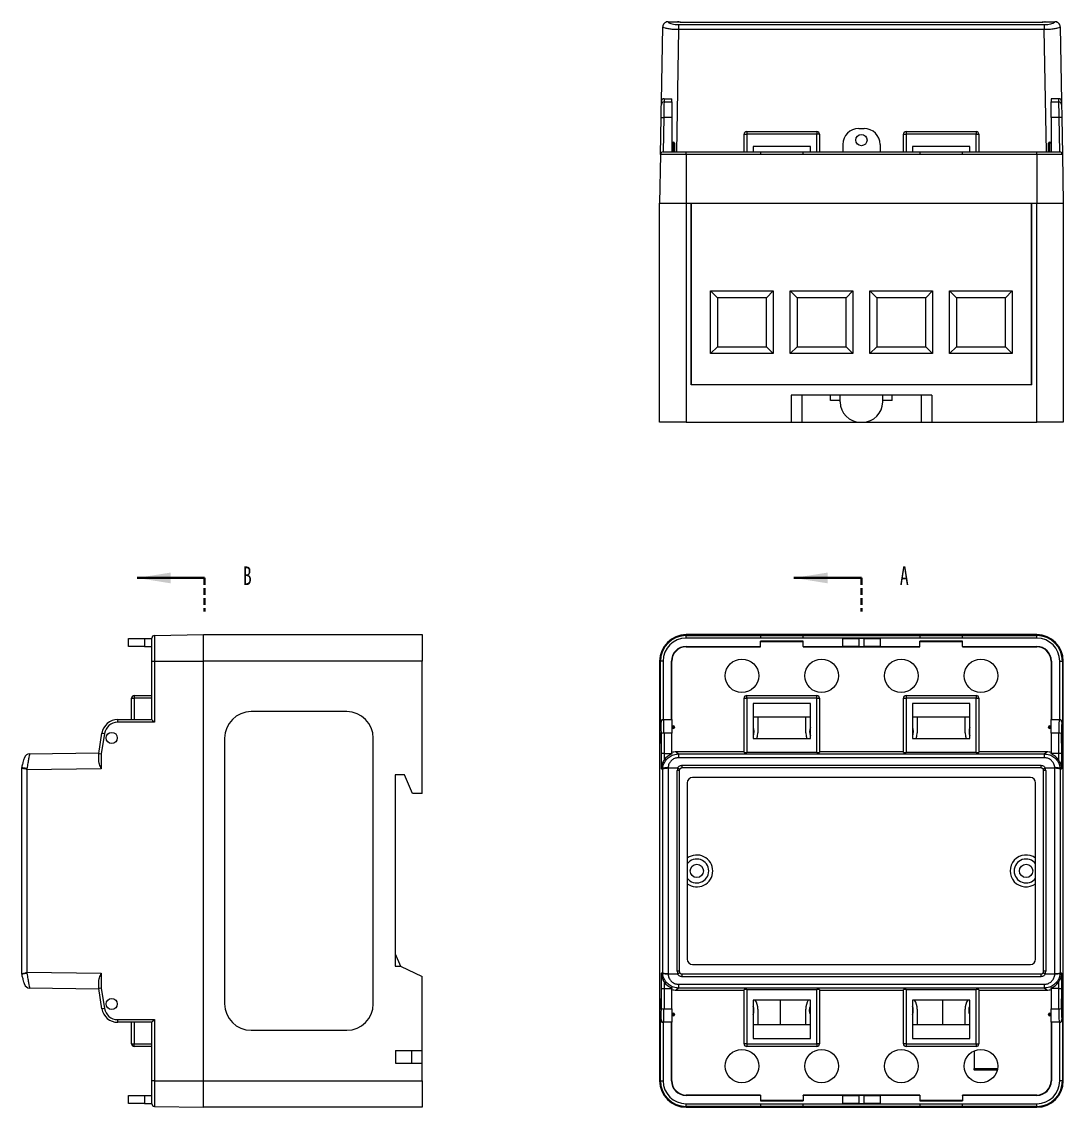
# Model space of a CAD drawing. Header units: millimetres. Extents: x 0 to 1189, y 0 to 841.
# Drawn here: x 370.2 to 566.3, y 406.5 to 610.9 of the extents above; entities that cross this region are included whole.
import ezdxf

# ---------------------------------------------------------------- set-up
doc = ezdxf.new("R2010")
doc.units = ezdxf.units.MM
doc.linetypes.add('HIDDEN', pattern=[1.905, 1.27, -0.635])
doc.styles.add('SLDTEXTSTYLE0', font='TXT', dxfattribs={"width": 0.7})

msp = doc.modelspace()

# ---------------------------------------------------------------- linework, layer by layer
at = {"color": 7, "linetype": 'Continuous', "lineweight": 15}
for p, q in [((490.68, 595.91), (490.92, 609.92)), ((490.93, 609.94), (490.92, 609.96)), ((491.92, 610.9), (491.93, 610.9)), ((491.93, 610.9), (491.93, 610.9)), ((491.93, 610.9), (493.73, 610.9)), ((493.91, 610.36), (493.91, 609.41)), ((493.91, 610.36), (562.77, 610.36)), ((562.77, 609.41), (493.91, 609.41)), ((562.14, 610.78), (494.54, 610.78)), ((562.14, 610.76), (494.54, 610.76)), ((562.77, 610.36), (562.77, 609.41)), ((562.95, 610.9), (564.75, 610.9)), ((564.76, 610.9), (564.75, 610.9)), ((564.75, 610.9), (564.76, 610.9)), ((565.76, 609.96), (565.75, 609.94)), ((565.76, 609.92), (566.01, 595.91)), ((490.67, 595.31), (490.68, 595.91)), ((491.18, 596.4), (491.17, 595.8)), ((491.17, 595.8), (492.64, 595.8)), ((491.18, 596.4), (491.18, 596.4)), ((491.18, 596.4), (492.64, 596.4)), ((492.64, 595.8), (492.64, 596.4)), ((492.64, 595.8), (492.64, 592.83)), ((565.51, 596.4), (564.04, 596.4)), ((564.04, 596.4), (564.04, 595.8)), ((564.04, 595.8), (565.52, 595.8)), ((564.04, 592.83), (564.04, 595.8)), ((565.52, 595.8), (565.51, 596.4)), ((565.51, 596.4), (565.51, 596.4)), ((566.01, 595.91), (566.02, 595.31)), ((490.5, 585.91), (490.62, 592.84)), ((491.12, 592.83), (491.01, 586.4)), ((492.64, 592.83), (491.12, 592.83)), ((492.64, 592.83), (492.64, 586.4)), ((565.56, 592.83), (564.04, 592.83)), ((564.04, 592.83), (564.04, 586.4)), ((565.67, 586.4), (565.56, 592.83)), ((566.06, 592.84), (566.18, 585.91)), ((527.84, 590.8), (528.84, 590.8)), ((506.24, 586.4), (506.24, 589.7)), ((506.24, 589.7), (506.74, 589.7)), ((506.74, 590.2), (506.74, 589.7)), ((506.74, 590.2), (519.94, 590.2)), ((519.94, 589.7), (506.74, 589.7)), ((519.94, 590.2), (519.94, 589.7)), ((520.44, 589.7), (519.94, 589.7)), ((520.44, 589.7), (520.44, 586.4)), ((536.24, 586.4), (536.24, 589.7)), ((536.24, 589.7), (536.74, 589.7)), ((536.74, 590.2), (536.74, 589.7)), ((536.74, 590.2), (549.94, 590.2)), ((549.94, 589.7), (536.74, 589.7)), ((549.94, 590.2), (549.94, 589.7)), ((549.94, 589.7), (550.44, 589.7)), ((550.44, 589.7), (550.44, 586.4)), ((492.64, 588.2), (492.94, 588.2)), ((492.94, 588), (492.64, 588)), ((492.94, 588.2), (492.94, 588)), ((492.94, 588), (493.14, 588)), ((493.14, 588), (493.14, 586.4)), ((518.74, 587.4), (507.94, 587.4)), ((507.94, 587.4), (507.94, 586.4)), ((518.74, 586.4), (518.74, 587.4)), ((524.84, 587.8), (524.84, 586.4)), ((531.84, 587.8), (531.84, 586.4)), ((548.74, 587.4), (537.94, 587.4)), ((537.94, 587.4), (537.94, 586.4)), ((548.74, 586.4), (548.74, 587.4)), ((563.54, 586.4), (563.54, 588)), ((563.54, 588), (563.74, 588)), ((563.74, 588), (563.74, 588.2)), ((563.74, 588.2), (564.04, 588.2)), ((564.04, 588), (563.74, 588)), ((490.5, 585.91), (490.34, 576.7)), ((495.34, 585.91), (490.5, 585.91)), ((491, 586.4), (495.34, 586.4)), ((495.34, 585.91), (495.34, 586.4)), ((495.34, 586.4), (509.34, 586.4)), ((495.34, 585.91), (495.34, 576.7)), ((509.34, 585.91), (495.34, 585.91)), ((509.34, 586.4), (509.34, 585.91)), ((509.34, 586.4), (517.34, 586.4)), ((517.34, 585.91), (509.34, 585.91)), ((517.34, 585.91), (517.34, 586.4)), ((517.34, 586.4), (539.34, 586.4)), ((539.34, 585.91), (517.34, 585.91)), ((539.34, 586.4), (539.34, 585.91)), ((539.34, 586.4), (547.34, 586.4)), ((547.34, 585.91), (539.34, 585.91)), ((547.34, 585.91), (547.34, 586.4)), ((547.34, 586.4), (561.34, 586.4)), ((561.34, 585.91), (547.34, 585.91)), ((561.34, 585.91), (561.34, 586.4)), ((561.34, 586.4), (565.68, 586.4)), ((561.34, 585.91), (561.34, 576.7)), ((566.18, 585.91), (561.34, 585.91)), ((566.18, 585.91), (566.34, 576.7)), ((490.34, 576.7), (495.34, 576.7)), ((490.34, 535.5), (490.34, 576.7)), ((495.34, 576.7), (561.34, 576.7)), ((495.34, 576.7), (495.34, 535.5)), ((495.34, 576.7), (496.29, 576.7)), ((496.29, 542.5), (496.29, 576.7)), ((496.34, 576.7), (560.34, 576.7)), ((496.34, 542.5), (496.34, 576.7)), ((560.34, 542.5), (560.34, 576.7)), ((560.39, 542.5), (560.39, 576.7)), ((560.39, 576.7), (561.34, 576.7)), ((561.34, 576.7), (566.34, 576.7)), ((561.34, 535.5), (561.34, 576.7)), ((566.34, 576.7), (566.34, 535.5)), ((496.34, 575.5), (496.29, 575.5)), ((560.39, 575.5), (560.34, 575.5)), ((499.94, 560.2), (511.74, 560.2)), ((499.94, 548.4), (499.94, 560.2)), ((501.24, 558.9), (499.94, 560.2)), ((511.74, 560.2), (510.44, 558.9)), ((511.74, 560.2), (511.74, 548.4)), ((514.94, 548.4), (514.94, 560.2)), ((514.94, 560.2), (526.74, 560.2)), ((514.94, 560.2), (516.24, 558.9)), ((526.74, 560.2), (525.44, 558.9)), ((526.74, 560.2), (526.74, 548.4)), ((529.94, 560.2), (541.74, 560.2)), ((529.94, 548.4), (529.94, 560.2)), ((531.24, 558.9), (529.94, 560.2)), ((541.74, 560.2), (540.44, 558.9)), ((541.74, 560.2), (541.74, 548.4)), ((544.94, 548.4), (544.94, 560.2)), ((544.94, 560.2), (556.74, 560.2)), ((544.94, 560.2), (546.24, 558.9)), ((556.74, 560.2), (555.44, 558.9)), ((556.74, 560.2), (556.74, 548.4)), ((501.24, 558.9), (501.24, 549.7)), ((510.44, 558.9), (501.24, 558.9)), ((510.44, 549.7), (510.44, 558.9)), ((516.24, 558.9), (516.24, 549.7)), ((525.44, 558.9), (516.24, 558.9)), ((525.44, 549.7), (525.44, 558.9)), ((531.24, 558.9), (531.24, 549.7)), ((540.44, 558.9), (531.24, 558.9)), ((540.44, 549.7), (540.44, 558.9)), ((546.24, 558.9), (546.24, 549.7)), ((555.44, 558.9), (546.24, 558.9)), ((555.44, 549.7), (555.44, 558.9)), ((501.24, 549.7), (499.94, 548.4)), ((511.74, 548.4), (499.94, 548.4)), ((501.24, 549.7), (510.44, 549.7)), ((511.74, 548.4), (510.44, 549.7)), ((516.24, 549.7), (514.94, 548.4)), ((526.74, 548.4), (514.94, 548.4)), ((516.24, 549.7), (525.44, 549.7)), ((525.44, 549.7), (526.74, 548.4)), ((531.24, 549.7), (529.94, 548.4)), ((541.74, 548.4), (529.94, 548.4)), ((531.24, 549.7), (540.44, 549.7)), ((541.74, 548.4), (540.44, 549.7)), ((546.24, 549.7), (544.94, 548.4)), ((556.74, 548.4), (544.94, 548.4)), ((546.24, 549.7), (555.44, 549.7)), ((555.44, 549.7), (556.74, 548.4)), ((560.39, 542.5), (496.29, 542.5)), ((560.34, 542.5), (496.34, 542.5)), ((541.59, 540.6), (515.09, 540.6)), ((515.09, 540.6), (515.09, 535.5)), ((517.09, 540.6), (517.09, 535.5)), ((522.54, 539.6), (522.54, 540.6)), ((524.34, 539.3), (524.34, 540.6)), ((532.34, 539.3), (532.34, 540.6)), ((534.14, 539.6), (534.14, 540.6)), ((539.59, 540.6), (539.59, 535.5)), ((541.59, 540.6), (541.59, 535.5)), ((524.34, 539.6), (522.54, 539.6)), ((534.14, 539.6), (532.34, 539.6)), ((495.34, 535.5), (490.34, 535.5)), ((495.34, 535.5), (515.09, 535.5)), ((515.09, 535.5), (517.09, 535.5)), ((517.09, 535.5), (528.14, 535.5)), ((528.14, 535.5), (528.54, 535.5)), ((528.54, 535.5), (539.59, 535.5)), ((539.59, 535.5), (541.59, 535.5)), ((541.59, 535.5), (561.34, 535.5)), ((566.34, 535.5), (561.34, 535.5)), ((390.33, 493.25), (390.33, 494.75)), ((390.33, 494.75), (393.33, 494.75)), ((393.33, 494.75), (393.33, 493.25)), ((393.33, 494.75), (394.73, 494.75)), ((394.73, 490.48), (394.73, 494.82)), ((395.22, 495.32), (404.43, 495.48)), ((395.22, 495.32), (395.22, 490.48)), ((404.43, 490.48), (404.43, 495.48)), ((404.43, 495.48), (445.63, 495.48)), ((445.63, 495.48), (445.63, 490.48)), ((495.34, 495.32), (495.34, 495.48)), ((561.34, 495.48), (495.34, 495.48)), ((496.29, 495.48), (495.34, 495.48)), ((495.34, 494.82), (495.34, 495.32)), ((495.34, 495.32), (509.34, 495.32)), ((509.34, 494.82), (495.34, 494.82)), ((560.34, 495.48), (496.34, 495.48)), ((509.34, 495.32), (517.34, 495.32)), ((509.34, 495.32), (509.34, 494.82)), ((517.34, 494.82), (509.34, 494.82)), ((517.34, 494.82), (517.34, 495.32)), ((517.34, 495.32), (539.34, 495.32)), ((539.34, 494.82), (517.34, 494.82)), ((524.84, 493.25), (524.84, 494.75)), ((524.84, 494.75), (527.84, 494.75)), ((527.84, 494.75), (527.84, 493.25)), ((528.84, 494.75), (527.84, 494.75)), ((528.84, 493.25), (528.84, 494.75)), ((528.84, 494.75), (531.84, 494.75)), ((531.84, 494.75), (531.84, 493.25)), ((539.34, 495.32), (547.34, 495.32)), ((539.34, 495.32), (539.34, 494.82)), ((547.34, 494.82), (539.34, 494.82)), ((547.34, 494.82), (547.34, 495.32)), ((547.34, 495.32), (561.34, 495.32)), ((561.34, 494.82), (547.34, 494.82)), ((561.34, 495.48), (560.39, 495.48)), ((561.34, 495.32), (561.34, 495.48)), ((561.34, 494.82), (561.34, 495.32)), ((393.33, 493.25), (390.33, 493.25)), ((393.33, 493.25), (394.73, 493.25)), ((495.34, 493.25), (495.34, 493.18)), ((495.34, 493.25), (509.34, 493.25)), ((495.34, 493.18), (509.34, 493.18)), ((517.34, 494.25), (509.34, 494.25)), ((509.34, 493.25), (509.34, 494.25)), ((509.34, 494.18), (517.34, 494.18)), ((509.34, 493.18), (509.34, 493.25)), ((517.34, 493.25), (517.34, 494.25)), ((517.34, 493.25), (517.34, 493.18)), ((517.34, 493.25), (524.84, 493.25)), ((517.34, 493.18), (539.34, 493.18)), ((527.84, 493.25), (524.84, 493.25)), ((527.84, 493.25), (528.84, 493.25)), ((531.84, 493.25), (528.84, 493.25)), ((531.84, 493.25), (539.34, 493.25)), ((547.34, 494.25), (539.34, 494.25)), ((539.34, 493.25), (539.34, 494.25)), ((539.34, 494.18), (547.34, 494.18)), ((539.34, 493.18), (539.34, 493.25)), ((547.34, 493.25), (547.34, 494.25)), ((547.34, 493.25), (561.34, 493.25)), ((547.34, 493.25), (547.34, 493.18)), ((547.34, 493.18), (561.34, 493.18)), ((561.34, 493.25), (561.34, 493.18)), ((394.73, 479.48), (394.73, 490.48)), ((394.73, 490.48), (395.22, 490.48)), ((395.22, 490.48), (395.22, 478.98)), ((395.22, 490.48), (404.43, 490.48)), ((404.43, 411.48), (404.43, 490.48)), ((445.63, 490.48), (404.43, 490.48)), ((445.63, 465.58), (445.63, 490.48)), ((490.34, 490.48), (490.34, 411.48)), ((490.5, 490.48), (490.34, 490.48)), ((490.5, 478.98), (490.5, 490.48)), ((491, 490.48), (490.5, 490.48)), ((491, 490.48), (491, 479.48)), ((492.57, 479.48), (492.57, 490.48)), ((492.57, 490.48), (492.64, 490.48)), ((492.64, 479.48), (492.64, 490.48)), ((564.12, 490.48), (564.05, 490.48)), ((564.05, 490.48), (564.05, 479.48)), ((564.12, 490.48), (564.12, 479.48)), ((565.68, 490.48), (566.18, 490.48)), ((565.68, 479.48), (565.68, 490.48)), ((566.18, 490.48), (566.18, 478.98)), ((566.18, 490.48), (566.34, 490.48)), ((566.34, 411.48), (566.34, 490.48)), ((390.93, 479.48), (390.93, 483.52)), ((390.93, 483.52), (391.43, 483.52)), ((391.43, 484.02), (394.73, 484.02)), ((391.43, 484.02), (391.43, 483.52)), ((506.24, 483.52), (506.74, 483.52)), ((506.24, 473.3), (506.24, 483.52)), ((506.74, 483.52), (506.74, 484.02)), ((506.74, 484.02), (519.94, 484.02)), ((506.74, 483.52), (506.74, 473.29)), ((519.94, 483.52), (506.74, 483.52)), ((518.74, 482.52), (507.94, 482.52)), ((507.94, 482.52), (507.94, 475.92)), ((518.74, 475.92), (518.74, 482.52)), ((519.94, 483.52), (519.94, 484.02)), ((519.94, 473.29), (519.94, 483.52)), ((519.94, 483.52), (520.44, 483.52)), ((520.44, 483.52), (520.44, 473.3)), ((536.24, 473.3), (536.24, 483.52)), ((536.24, 483.52), (536.74, 483.52)), ((536.74, 484.02), (549.94, 484.02)), ((536.74, 484.02), (536.74, 483.52)), ((549.94, 483.52), (536.74, 483.52)), ((536.74, 483.52), (536.74, 473.29)), ((537.94, 482.52), (537.94, 475.92)), ((548.74, 482.52), (537.94, 482.52)), ((548.74, 475.92), (548.74, 482.52)), ((549.94, 484.02), (549.94, 483.52)), ((549.94, 483.52), (550.44, 483.52)), ((549.94, 473.29), (549.94, 483.52)), ((550.44, 483.52), (550.44, 473.3)), ((431.43, 480.98), (413.43, 480.98)), ((395.22, 478.98), (388.29, 478.98)), ((388.3, 479.48), (394.73, 479.48)), ((490.62, 478.98), (490.5, 478.98)), ((491.01, 479.48), (491.12, 479.48)), ((491.12, 479.48), (492.64, 479.48)), ((492.64, 479.48), (492.64, 476.94)), ((507.94, 479.98), (518.74, 479.98)), ((508.84, 479.98), (508.84, 476.98)), ((517.84, 476.98), (517.84, 479.98)), ((537.94, 479.98), (548.74, 479.98)), ((538.84, 479.98), (538.84, 476.98)), ((547.84, 476.98), (547.84, 479.98)), ((564.04, 479.48), (565.56, 479.48)), ((564.04, 476.94), (564.04, 479.48)), ((565.56, 479.48), (565.67, 479.48)), ((566.18, 478.98), (566.06, 478.98)), ((384.73, 473.1), (385.33, 476.94)), ((385.82, 476.86), (385.22, 473.06)), ((490.68, 473.06), (490.67, 476.86)), ((491.17, 476.94), (491.18, 473.1)), ((492.64, 476.94), (491.17, 476.94)), ((492.64, 478.28), (492.94, 478.28)), ((492.94, 478.08), (492.64, 478.08)), ((492.64, 477.98), (492.94, 477.98)), ((492.94, 477.78), (492.64, 477.78)), ((492.64, 473.1), (492.64, 476.94)), ((492.94, 478.28), (492.94, 478.08)), ((492.94, 477.98), (492.94, 478.08)), ((493.14, 478.08), (492.94, 478.08)), ((492.94, 477.98), (493.14, 477.98)), ((492.94, 477.98), (492.94, 477.78)), ((493.14, 478.08), (493.14, 477.98)), ((563.54, 477.98), (563.54, 478.08)), ((563.74, 478.08), (563.54, 478.08)), ((563.54, 477.98), (563.74, 477.98)), ((563.74, 478.08), (563.74, 478.28)), ((563.74, 478.28), (564.04, 478.28)), ((563.74, 478.08), (563.74, 477.98)), ((564.04, 478.08), (563.74, 478.08)), ((563.74, 477.98), (564.04, 477.98)), ((563.74, 477.78), (563.74, 477.98)), ((564.04, 477.78), (563.74, 477.78)), ((565.52, 476.94), (564.04, 476.94)), ((564.04, 476.94), (564.04, 473.1)), ((565.51, 473.1), (565.52, 476.94)), ((566.02, 476.86), (566.01, 473.06)), ((408.43, 475.98), (408.43, 425.98)), ((436.43, 425.98), (436.43, 475.98)), ((507.94, 475.92), (518.74, 475.92)), ((537.94, 475.92), (548.74, 475.92)), ((371.72, 473.02), (384.75, 473.2)), ((384.73, 471.85), (384.73, 473.1)), ((385.22, 473.06), (385.22, 470.21)), ((490.68, 470.21), (490.68, 473.06)), ((491.18, 473.1), (491.18, 473.1)), ((491.18, 473.1), (491.18, 471.85)), ((491.18, 473.1), (492.64, 473.1)), ((492.64, 473.1), (492.64, 473.01)), ((493.44, 473.4), (493.91, 473.02)), ((506.24, 473.4), (493.44, 473.4)), ((493.91, 473.02), (493.91, 472.3)), ((493.91, 473.02), (562.77, 473.02)), ((562.77, 472.3), (493.91, 472.3)), ((519.94, 473.29), (506.74, 473.29)), ((536.24, 473.4), (520.44, 473.4)), ((549.94, 473.29), (536.74, 473.29)), ((563.25, 473.4), (550.44, 473.4)), ((562.77, 473.02), (563.25, 473.4)), ((562.77, 473.02), (562.77, 472.3)), ((564.04, 473.01), (564.04, 473.1)), ((565.51, 473.1), (564.04, 473.1)), ((565.51, 473.1), (565.51, 473.1)), ((565.51, 471.85), (565.51, 473.1)), ((566.01, 473.06), (566.01, 470.21)), ((370.23, 470.38), (370.23, 470.38)), ((370.23, 470.38), (370.23, 470.38)), ((370.23, 431.58), (370.23, 470.38)), ((371.19, 470.24), (371.17, 470.08)), ((385.22, 470.21), (371.21, 470.01)), ((490.92, 470.01), (490.68, 470.21)), ((490.92, 470.08), (490.93, 470.24)), ((491.93, 470.38), (491.92, 470.38)), ((491.92, 470.38), (491.92, 431.58)), ((491.93, 470.38), (491.93, 470.38)), ((491.93, 470.38), (493.73, 470.38)), ((494.54, 470.88), (562.14, 470.88)), ((494.54, 470.88), (494.54, 470.38)), ((562.14, 470.38), (494.54, 470.38)), ((562.14, 470.88), (562.14, 470.38)), ((562.95, 470.38), (564.75, 470.38)), ((564.75, 470.38), (564.76, 470.38)), ((564.76, 470.38), (564.75, 470.38)), ((564.76, 431.58), (564.76, 470.38)), ((565.75, 470.24), (565.76, 470.08)), ((566.01, 470.21), (565.76, 470.01)), ((371.21, 470.01), (371.21, 431.94)), ((442.33, 469.08), (440.53, 469.08)), ((440.53, 469.08), (440.53, 433.08)), ((443.83, 465.58), (442.33, 469.08)), ((490.92, 431.94), (490.92, 470.01)), ((494.04, 469.88), (493.64, 469.88)), ((493.64, 432.08), (493.64, 469.88)), ((494.04, 469.88), (494.04, 432.08)), ((560.14, 468.58), (496.54, 468.58)), ((563.04, 469.88), (562.64, 469.88)), ((562.64, 432.08), (562.64, 469.88)), ((563.04, 469.88), (563.04, 432.08)), ((565.76, 470.01), (565.76, 431.94)), ((495.54, 467.58), (495.54, 434.38)), ((561.14, 434.38), (561.14, 467.58)), ((445.63, 465.58), (443.83, 465.58)), ((440.53, 435.38), (441.53, 433.08)), ((496.54, 433.38), (560.14, 433.38)), ((370.23, 431.58), (370.23, 431.58)), ((370.23, 431.58), (370.23, 431.58)), ((371.17, 431.87), (371.19, 431.71)), ((371.21, 431.94), (385.22, 431.74)), ((385.22, 431.74), (385.22, 428.89)), ((440.53, 433.08), (441.53, 433.08)), ((441.53, 433.08), (445.63, 431.08)), ((490.68, 431.74), (490.92, 431.94)), ((490.68, 428.89), (490.68, 431.74)), ((490.93, 431.71), (490.92, 431.87)), ((491.92, 431.58), (491.93, 431.58)), ((491.93, 431.58), (491.93, 431.58)), ((491.93, 431.58), (493.73, 431.58)), ((494.04, 432.08), (493.64, 432.08)), ((494.54, 431.58), (494.54, 431.07)), ((494.54, 431.58), (562.14, 431.58)), ((562.14, 431.58), (562.14, 431.07)), ((563.04, 432.08), (562.64, 432.08)), ((562.95, 431.58), (564.75, 431.58)), ((564.76, 431.58), (564.75, 431.58)), ((564.75, 431.58), (564.76, 431.58)), ((565.76, 431.87), (565.75, 431.71)), ((565.76, 431.94), (566.01, 431.74)), ((566.01, 431.74), (566.01, 428.89)), ((384.73, 428.85), (384.73, 430.11)), ((445.63, 417.18), (445.63, 431.08)), ((491.18, 430.11), (491.18, 428.85)), ((493.91, 429.65), (562.77, 429.65)), ((493.91, 429.65), (493.91, 428.93)), ((562.14, 431.07), (494.54, 431.07)), ((562.77, 429.65), (562.77, 428.93)), ((565.51, 428.85), (565.51, 430.11)), ((384.75, 428.75), (371.72, 428.93)), ((385.33, 425.01), (384.73, 428.85)), ((385.22, 428.89), (385.82, 425.09)), ((490.67, 425.09), (490.68, 428.89)), ((491.18, 428.85), (491.17, 425.01)), ((491.18, 428.85), (492.64, 428.85)), ((491.18, 428.85), (491.18, 428.85)), ((492.64, 428.94), (492.64, 428.85)), ((492.64, 425.01), (492.64, 428.85)), ((493.91, 428.93), (493.44, 428.55)), ((493.44, 428.55), (506.24, 428.55)), ((562.77, 428.93), (493.91, 428.93)), ((506.24, 418.43), (506.24, 428.66)), ((506.74, 428.67), (519.94, 428.67)), ((506.74, 428.67), (506.74, 418.43)), ((519.94, 418.43), (519.94, 428.67)), ((520.44, 428.66), (520.44, 418.43)), ((520.44, 428.55), (536.24, 428.55)), ((536.24, 418.43), (536.24, 428.66)), ((536.74, 428.67), (549.94, 428.67)), ((536.74, 428.67), (536.74, 418.43)), ((549.94, 418.43), (549.94, 428.67)), ((550.44, 428.66), (550.44, 418.43)), ((550.44, 428.55), (563.25, 428.55)), ((563.25, 428.55), (562.77, 428.93)), ((564.04, 428.85), (564.04, 428.94)), ((565.51, 428.85), (564.04, 428.85)), ((564.04, 428.85), (564.04, 425.01)), ((565.52, 425.01), (565.51, 428.85)), ((565.51, 428.85), (565.51, 428.85)), ((566.01, 428.89), (566.02, 425.09)), ((507.94, 426.63), (507.94, 419.43)), ((518.74, 426.63), (507.94, 426.63)), ((513.09, 421.98), (513.09, 426.63)), ((518.74, 419.43), (518.74, 426.63)), ((537.94, 426.63), (537.94, 419.43)), ((548.74, 426.63), (537.94, 426.63)), ((543.59, 426.63), (543.59, 421.98)), ((548.74, 419.43), (548.74, 426.63)), ((491.17, 425.01), (492.64, 425.01)), ((492.64, 425.01), (492.64, 422.48)), ((492.64, 424.18), (492.94, 424.18)), ((492.94, 423.98), (492.64, 423.98)), ((492.64, 423.88), (492.94, 423.88)), ((492.94, 423.68), (492.64, 423.68)), ((492.94, 424.18), (492.94, 423.98)), ((492.94, 423.88), (492.94, 423.98)), ((493.14, 423.98), (492.94, 423.98)), ((492.94, 423.88), (493.14, 423.88)), ((492.94, 423.88), (492.94, 423.68)), ((493.14, 423.98), (493.14, 423.88)), ((508.84, 424.98), (508.84, 421.98)), ((517.84, 421.98), (517.84, 424.98)), ((538.84, 424.98), (538.84, 421.98)), ((547.84, 421.98), (547.84, 424.98)), ((563.54, 423.88), (563.54, 423.98)), ((563.74, 423.98), (563.54, 423.98)), ((563.54, 423.88), (563.74, 423.88)), ((563.74, 423.98), (563.74, 424.18)), ((563.74, 424.18), (564.04, 424.18)), ((563.74, 423.98), (563.74, 423.88)), ((564.04, 423.98), (563.74, 423.98)), ((563.74, 423.68), (563.74, 423.88)), ((563.74, 423.88), (564.04, 423.88)), ((564.04, 423.68), (563.74, 423.68)), ((564.04, 425.01), (565.52, 425.01)), ((564.04, 422.48), (564.04, 425.01)), ((388.29, 422.98), (395.22, 422.98)), ((394.73, 422.48), (388.3, 422.48)), ((390.93, 418.43), (390.93, 422.48)), ((394.73, 411.48), (394.73, 422.48)), ((395.22, 422.98), (395.22, 411.48)), ((490.5, 422.98), (490.62, 422.98)), ((490.5, 411.48), (490.5, 422.98)), ((491, 422.48), (491, 411.48)), ((491.12, 422.48), (491.01, 422.48)), ((492.64, 422.48), (491.12, 422.48)), ((492.57, 411.48), (492.57, 422.48)), ((492.64, 411.48), (492.64, 422.48)), ((518.74, 421.98), (507.94, 421.98)), ((548.74, 421.98), (537.94, 421.98)), ((565.56, 422.48), (564.04, 422.48)), ((564.05, 422.48), (564.05, 411.48)), ((564.12, 422.48), (564.12, 411.48)), ((565.67, 422.48), (565.56, 422.48)), ((565.68, 411.48), (565.68, 422.48)), ((566.06, 422.98), (566.18, 422.98)), ((566.18, 422.98), (566.18, 411.48)), ((413.43, 420.98), (431.43, 420.98)), ((507.94, 419.43), (518.74, 419.43)), ((537.94, 419.43), (548.74, 419.43)), ((390.93, 418.43), (391.43, 418.43)), ((391.43, 417.93), (391.43, 418.43)), ((394.73, 417.93), (391.43, 417.93)), ((440.63, 417.18), (440.63, 414.78)), ((440.63, 417.18), (445.63, 417.18)), ((443.63, 417.18), (443.63, 414.78)), ((445.63, 414.78), (445.63, 417.18)), ((506.74, 418.43), (506.24, 418.43)), ((506.74, 418.43), (506.74, 417.93)), ((506.74, 418.43), (519.94, 418.43)), ((519.94, 417.93), (506.74, 417.93)), ((520.44, 418.43), (519.94, 418.43)), ((519.94, 418.43), (519.94, 417.93)), ((536.74, 418.43), (536.24, 418.43)), ((536.74, 418.43), (549.94, 418.43)), ((536.74, 418.43), (536.74, 417.93)), ((549.94, 417.93), (536.74, 417.93)), ((549.55, 417.1), (549.55, 413.78)), ((549.94, 418.43), (550.44, 418.43)), ((549.94, 418.43), (549.94, 417.93)), ((440.63, 414.78), (445.63, 414.78)), ((445.63, 411.48), (445.63, 414.78)), ((553.9, 413.48), (549.71, 413.48)), ((394.73, 407.14), (394.73, 411.48)), ((395.22, 411.48), (394.73, 411.48)), ((395.22, 411.48), (404.43, 411.48)), ((395.22, 411.48), (395.22, 406.64)), ((404.43, 406.48), (404.43, 411.48)), ((404.43, 411.48), (445.63, 411.48)), ((445.63, 411.48), (445.63, 406.48)), ((490.5, 411.48), (490.34, 411.48)), ((490.5, 411.48), (491, 411.48)), ((492.57, 411.48), (492.64, 411.48)), ((564.12, 411.48), (564.05, 411.48)), ((566.18, 411.48), (565.68, 411.48)), ((566.18, 411.48), (566.34, 411.48)), ((390.33, 407.2), (390.33, 408.7)), ((390.33, 408.7), (393.33, 408.7)), ((393.33, 407.2), (390.33, 407.2)), ((393.33, 408.7), (393.33, 407.2)), ((393.33, 408.7), (394.73, 408.7)), ((393.33, 407.2), (394.73, 407.2)), ((495.34, 408.7), (495.34, 408.77)), ((509.34, 408.77), (495.34, 408.77)), ((509.34, 408.7), (495.34, 408.7)), ((495.34, 406.64), (495.34, 407.14)), ((495.34, 407.14), (509.34, 407.14)), ((509.34, 408.77), (509.34, 408.7)), ((509.34, 408.7), (509.34, 407.71)), ((517.34, 407.78), (509.34, 407.78)), ((509.34, 407.71), (517.34, 407.71)), ((509.34, 407.14), (509.34, 406.64)), ((509.34, 407.14), (517.34, 407.14)), ((517.34, 408.7), (517.34, 408.77)), ((539.34, 408.77), (517.34, 408.77)), ((524.84, 408.7), (517.34, 408.7)), ((517.34, 408.7), (517.34, 407.71)), ((517.34, 406.64), (517.34, 407.14)), ((517.34, 407.14), (539.34, 407.14)), ((524.84, 407.2), (524.84, 408.7)), ((524.84, 408.7), (527.84, 408.7)), ((527.84, 407.2), (524.84, 407.2)), ((527.84, 408.7), (527.84, 407.2)), ((528.84, 408.7), (527.84, 408.7)), ((527.84, 407.2), (528.84, 407.2)), ((528.84, 407.2), (528.84, 408.7)), ((528.84, 408.7), (531.84, 408.7)), ((531.84, 407.2), (528.84, 407.2)), ((531.84, 408.7), (531.84, 407.2)), ((539.34, 408.7), (531.84, 408.7)), ((539.34, 408.77), (539.34, 408.7)), ((539.34, 408.7), (539.34, 407.71)), ((547.34, 407.78), (539.34, 407.78)), ((539.34, 407.71), (547.34, 407.71)), ((539.34, 407.14), (539.34, 406.64)), ((539.34, 407.14), (547.34, 407.14)), ((561.34, 408.77), (547.34, 408.77)), ((547.34, 408.7), (547.34, 408.77)), ((561.34, 408.7), (547.34, 408.7)), ((547.34, 408.7), (547.34, 407.71)), ((547.34, 406.64), (547.34, 407.14)), ((547.34, 407.14), (561.34, 407.14)), ((561.34, 408.7), (561.34, 408.77)), ((561.34, 406.64), (561.34, 407.14)), ((395.22, 406.64), (404.43, 406.48)), ((445.63, 406.48), (404.43, 406.48)), ((509.34, 406.64), (495.34, 406.64)), ((495.34, 406.64), (495.34, 406.48)), ((495.34, 406.48), (561.34, 406.48)), ((495.34, 406.48), (496.29, 406.48)), ((496.34, 406.48), (560.34, 406.48)), ((517.34, 406.64), (509.34, 406.64)), ((539.34, 406.64), (517.34, 406.64)), ((547.34, 406.64), (539.34, 406.64)), ((561.34, 406.64), (547.34, 406.64)), ((560.39, 406.48), (561.34, 406.48)), ((561.34, 406.64), (561.34, 406.48))]:
    msp.add_line(p, q, dxfattribs=at)
at = {"color": 8, "linetype": 'Continuous', "lineweight": 15}
for p, q in [((493.91, 609.41), (493.51, 586.4)), ((494.54, 610.78), (494.54, 610.76)), ((562.14, 610.78), (562.14, 610.76)), ((563.17, 586.4), (562.77, 609.41)), ((506.74, 589.7), (506.74, 586.4)), ((519.94, 586.4), (519.94, 589.7)), ((536.74, 589.7), (536.74, 586.4)), ((549.94, 586.4), (549.94, 589.7)), ((492.94, 586.4), (492.94, 588)), ((563.74, 588), (563.74, 586.4)), ((391.43, 483.52), (391.43, 479.48)), ((394.73, 483.52), (391.43, 483.52)), ((391.43, 422.48), (391.43, 418.43)), ((391.43, 418.43), (394.73, 418.43)), ((549.55, 413.78), (553.96, 413.78))]:
    msp.add_line(p, q, dxfattribs=at)
at = {"color": 7, "linetype": 'Continuous', "lineweight": 30}
for p, q in [((404.64, 506.16), (391.94, 506.16)), ((528.34, 506.16), (515.64, 506.16))]:
    msp.add_line(p, q, dxfattribs=at)
at = {"color": 7, "linetype": 'HIDDEN', "lineweight": 30}
for p, q in [((404.64, 506.16), (404.64, 499.81)), ((528.34, 506.16), (528.34, 499.81))]:
    msp.add_line(p, q, dxfattribs=at)
at = {"color": 7, "linetype": 'Continuous', "lineweight": 15, "flags": 128}
for points in [[(490.62, 592.84), (490.63, 593.28), (490.64, 593.71), (490.65, 594.11), (490.65, 594.47), (490.66, 594.78), (490.66, 595.03), (490.67, 595.21), (490.67, 595.31)], [(491.17, 595.8), (491.17, 595.67), (491.16, 595.45), (491.16, 595.15), (491.15, 594.78), (491.15, 594.35), (491.14, 593.87), (491.13, 593.36), (491.12, 592.83)], [(565.56, 592.83), (565.55, 593.36), (565.55, 593.87), (565.54, 594.35), (565.53, 594.78), (565.53, 595.15), (565.52, 595.45), (565.52, 595.67), (565.52, 595.8)], [(566.02, 595.31), (566.02, 595.21), (566.02, 595.03), (566.03, 594.78), (566.03, 594.47), (566.04, 594.11), (566.05, 593.71), (566.05, 593.28), (566.06, 592.84)], [(490.62, 592.84), (490.63, 592.84), (490.66, 592.84), (490.71, 592.84), (490.77, 592.84), (490.85, 592.84), (490.93, 592.84), (491.03, 592.84), (491.12, 592.83)], [(566.06, 592.84), (566.05, 592.84), (566.02, 592.84), (565.98, 592.84), (565.91, 592.84), (565.84, 592.84), (565.75, 592.84), (565.66, 592.84), (565.56, 592.83)], [(508.65, 475.92), (508.78, 476.39), (508.84, 476.98)], [(517.84, 476.98), (517.9, 476.39), (518.03, 475.92)], [(538.65, 475.92), (538.78, 476.39), (538.84, 476.98)], [(547.84, 476.98), (547.9, 476.39), (548.03, 475.92)]]:
    msp.add_lwpolyline(points, dxfattribs=at)
at = {"color": 8, "linetype": 'Continuous', "lineweight": 15, "flags": 128}
for points in [[(507.94, 478.03), (508.04, 477.69), (508.09, 477.23)], [(508.09, 477.23), (508.04, 476.76), (507.94, 476.42)], [(537.94, 478.03), (538.04, 477.69), (538.09, 477.23)], [(538.09, 477.23), (538.04, 476.76), (537.94, 476.42)], [(518.59, 424.73), (518.64, 425.19), (518.74, 425.53)], [(548.59, 424.73), (548.64, 425.19), (548.74, 425.53)], [(518.74, 423.92), (518.64, 424.26), (518.59, 424.73)], [(548.74, 423.92), (548.64, 424.26), (548.59, 424.73)]]:
    msp.add_lwpolyline(points, dxfattribs=at)
at = {"color": 7, "linetype": 'Continuous', "lineweight": 15}
for centre, radius in [((528.34, 588.6), 1.05), ((505.84, 487.73), 3.15), ((520.84, 487.73), 3.15), ((535.84, 487.73), 3.15), ((550.84, 487.73), 3.15), ((387.18, 476.03), 1.05), ((497.34, 450.98), 1.25), ((559.34, 450.98), 1.25), ((387.18, 425.93), 1.05), ((505.84, 414.23), 3.15), ((520.84, 414.23), 3.15), ((535.84, 414.23), 3.15), ((550.84, 414.23), 3.15)]:
    msp.add_circle(centre, radius, dxfattribs=at)
for centre, radius, start, end in [((491.16, 595.3), 0.497, 89.6341, 178.6574), ((491.18, 595.9), 0.5, 90, 179), ((565.51, 595.9), 0.5, 1, 90), ((565.52, 595.3), 0.497, 1.3424, 90.3657), ((527.84, 587.8), 3, 90, 180), ((528.84, 587.8), 3, 0, 90), ((506.74, 589.7), 0.5, 90, 180), ((519.94, 589.7), 0.5, 0, 90), ((536.74, 589.7), 0.5, 90, 180), ((549.94, 589.7), 0.5, 0, 90), ((492.94, 588), 0.2, 0, 90), ((563.74, 588), 0.2, 90, 180), ((491, 585.9), 0.5, 90, 179), ((565.68, 585.9), 0.5, 1, 90), ((528.14, 539.3), 3.8, 180, 270), ((528.54, 539.3), 3.8, 270, 0), ((395.23, 494.82), 0.5, 91, 180), ((495.34, 490.48), 5, 90, 180), ((495.34, 490.48), 4.84, 90, 180), ((495.34, 490.48), 4.34, 90, 180), ((561.34, 490.48), 5, 0, 90), ((561.34, 490.48), 4.84, 0, 90), ((561.34, 490.48), 4.34, 0, 90), ((495.34, 490.48), 2.78, 90, 180), ((495.34, 490.48), 2.7, 90, 180), ((561.34, 490.48), 2.78, 0, 90), ((561.34, 490.48), 2.7, 0, 90), ((391.43, 483.52), 0.5, 90, 180), ((506.74, 483.52), 0.5, 90, 180), ((519.94, 483.52), 0.5, 0, 90), ((536.74, 483.52), 0.5, 90, 180), ((549.94, 483.52), 0.5, 0, 90), ((413.43, 475.98), 5, 90, 180), ((431.43, 475.98), 5, 0, 90), ((388.3, 476.48), 3, 90, 171.0887), ((388.29, 476.48), 2.5, 90, 171.0887), ((395.46, 479.1), 7.17, 177.002, 180.9987), ((491.12, 478.98), 0.5, 90.004, 180.0054), ((565.56, 478.98), 0.5, 359.9955, 89.9956), ((392.69, 521.48), 45.14, 260.6192, 261.2429), ((491.05, 476.04), 0.906, 82.5979, 115.0155), ((492.94, 478.08), 0.2, 0, 90), ((492.94, 477.98), 0.2, 270, 0), ((563.74, 478.08), 0.2, 90, 180), ((563.74, 477.98), 0.2, 180, 270), ((565.63, 476.04), 0.906, 64.9844, 97.4021), ((371.73, 472.02), 1, 90.8, 163.5702), ((494.54, 469.88), 0.9, 147.2321, 180), ((562.14, 469.88), 0.9, 0, 32.7679), ((494.54, 469.88), 0.5, 150.2045, 180), ((496.54, 467.58), 1, 90, 180), ((560.14, 467.58), 1, 0, 90), ((562.14, 469.88), 0.5, 0, 29.7955), ((497.34, 450.98), 3, 0, 126.8699), ((559.34, 450.98), 3, 53.1301, 306.8699), ((497.34, 450.98), 3, 233.1301, 0), ((496.54, 434.38), 1, 180, 270), ((560.14, 434.38), 1, 270, 0), ((494.54, 432.08), 0.9, 180, 212.7679), ((494.54, 432.08), 0.5, 180, 209.7955), ((562.14, 432.08), 0.5, 330.2045, 0), ((562.14, 432.08), 0.9, 327.2321, 0), ((371.73, 429.93), 1, 196.4298, 269.2), ((413.43, 425.98), 5, 180, 270), ((431.43, 425.98), 5, 270, 0), ((505.84, 424.98), 3, 0, 33.5216), ((520.84, 424.98), 3, 146.4784, 180), ((535.84, 424.98), 3, 0, 33.5216), ((550.84, 424.98), 3, 146.4784, 180), ((392.69, 380.47), 45.14, 98.7571, 99.3808), ((388.3, 425.48), 3, 188.9113, 270), ((388.29, 425.48), 2.5, 188.9113, 270), ((491.05, 425.91), 0.906, 244.9845, 277.4021), ((492.94, 423.98), 0.2, 0, 90), ((492.94, 423.88), 0.2, 270, 0), ((563.74, 423.98), 0.2, 90, 180), ((563.74, 423.88), 0.2, 180, 270), ((565.63, 425.91), 0.906, 262.5979, 295.0156), ((395.46, 422.85), 7.17, 179.0013, 182.998), ((491.12, 422.98), 0.5, 179.9948, 269.996), ((565.56, 422.98), 0.5, 270.0044, 0.0043), ((391.43, 418.43), 0.5, 180, 270), ((506.74, 418.43), 0.5, 180, 270), ((519.94, 418.43), 0.5, 270, 0), ((536.74, 418.43), 0.5, 180, 270), ((549.94, 418.43), 0.5, 270, 0), ((495.34, 411.48), 5, 180, 270), ((495.34, 411.48), 4.84, 180, 270), ((495.34, 411.48), 4.34, 180, 270), ((495.34, 411.48), 2.78, 180, 270), ((495.34, 411.48), 2.7, 180, 270), ((561.34, 411.48), 4.84, 270, 0), ((561.34, 411.48), 4.34, 270, 0), ((561.34, 411.48), 2.78, 270, 0), ((561.34, 411.48), 2.7, 270, 0), ((561.34, 411.48), 5, 270, 0), ((395.23, 407.14), 0.5, 180, 269)]:
    msp.add_arc(centre, radius, start, end, dxfattribs=at)
at = {"color": 8, "linetype": 'Continuous', "lineweight": 15}
for centre, start, end in [((520.84, 477.23), 158.9605, 201.0395), ((550.84, 477.23), 158.9605, 201.0395), ((497.34, 450.98), 0, 143.1301), ((559.34, 450.98), 36.8699, 323.1301), ((497.34, 450.98), 216.8699, 0), ((505.84, 424.73), 338.9605, 21.0395), ((535.84, 424.73), 338.9605, 21.0395)]:
    msp.add_arc(centre, 2.25, start, end, dxfattribs=at)
at = {"color": 7, "linetype": 'Continuous', "lineweight": 15}
for centre, major_axis, ratio, start_param, end_param in [((395.23, 478.98), (0.5, -0.5), 0.008727, 3.150319, 4.703662), ((491, 478.98), (0.357, 0.357), 0.982697, 0.794125, 2.347468), ((490.62, 476.48), (0, 2.5), 0.017455, 4.86792, 6.283185), ((491.01, 478.98), (0.5, 0), 0.999848, 1.570796, 1.58825), ((491.12, 476.48), (0, 3), 0.014546, 4.86792, 6.283185), ((565.56, 476.48), (0, 3), 0.014546, 0, 1.415265), ((565.67, 478.98), (-0.5, 0), 0.999848, 4.694936, 4.712389), ((565.68, 478.98), (-0.357, 0.357), 0.982697, 3.935717, 5.48906), ((566.06, 476.48), (0, 2.5), 0.017455, 0, 1.415265), ((385.23, 473.06), (0.5, -0.039), 0.001352, 3.141593, 4.695041), ((491.18, 473.06), (0.5, 0.001), 0.077922, 1.57069, 3.124033), ((493.69, 470.2), (2.34, -1.87), 0.99975, 2.600888, 3.235792), ((493.44, 470.4), (2.34, -1.87), 0.99975, 2.245641, 2.514064), ((506.74, 473.3), (0.5, 0), 0.013964, 3.141593, 4.712389), ((519.94, 473.3), (0.5, 0), 0.013964, 4.712389, 6.283185), ((536.74, 473.3), (0.5, 0), 0.013964, 3.141593, 4.712389), ((549.94, 473.3), (0.5, 0), 0.013964, 4.712389, 6.283185), ((563.25, 470.4), (-2.34, -1.87), 0.99975, 3.769121, 4.037544), ((563, 470.2), (-2.34, -1.87), 0.99975, 3.047394, 3.682297), ((565.51, 473.06), (0.5, -0.001), 0.077922, 0.01756, 1.570903), ((493.69, 431.75), (2.34, 1.87), 0.99975, 3.047394, 3.682297), ((563, 431.75), (-2.34, 1.87), 0.99975, 2.600888, 3.235792), ((385.23, 428.89), (0.5, 0.039), 0.001352, 1.588144, 3.141593), ((491.18, 428.89), (0.5, -0.001), 0.077922, 3.159153, 4.712496), ((493.44, 431.55), (2.34, 1.87), 0.99975, 3.769121, 4.037544), ((506.74, 428.66), (0.5, 0), 0.013964, 1.570796, 3.141593), ((519.94, 428.66), (0.5, 0), 0.013964, 0, 1.570796), ((536.74, 428.66), (0.5, 0), 0.013964, 1.570796, 3.141593), ((549.94, 428.66), (0.5, 0), 0.013964, 0, 1.570796), ((563.25, 431.55), (-2.34, 1.87), 0.99975, 2.245641, 2.514064), ((565.51, 428.89), (0.5, 0.001), 0.077922, 4.712282, 6.265625), ((490.62, 425.48), (0, 2.5), 0.017455, 3.141593, 4.556858), ((491.12, 425.48), (0, 3), 0.014546, 3.141593, 4.556858), ((565.56, 425.48), (0, 3), 0.014546, 1.726327, 3.141593), ((566.06, 425.48), (0, 2.5), 0.017455, 1.726327, 3.141593), ((395.23, 422.98), (0.5, 0.5), 0.008727, 1.579523, 3.132866), ((491, 422.98), (-0.357, 0.357), 0.982697, 0.794125, 2.347468), ((491.01, 422.98), (0.5, 0), 0.999848, 4.694936, 4.712389), ((565.67, 422.98), (-0.5, 0), 0.999848, 1.570796, 1.58825), ((565.68, 422.98), (0.357, 0.357), 0.982697, 3.935717, 5.48906)]:
    msp.add_ellipse(centre, major_axis=major_axis, ratio=ratio, start_param=start_param, end_param=end_param, dxfattribs=at)
for centre in [(490.64, 476.03), (566.04, 476.03), (490.64, 425.93), (566.04, 425.93)]:
    msp.add_ellipse(centre, major_axis=(0, 1.05), ratio=0.017455, dxfattribs=at)
for points, knots in [([(491.92, 610.9), (491.81, 610.89), (491.58, 610.87), (491.29, 610.69), (491.06, 610.44), (490.96, 610.2), (490.93, 610.05), (490.93, 609.98), (490.92, 609.96), (490.92, 609.96)], [0, 0, 0, 0, 0.215835, 0.431677, 0.647214, 0.862906, 0.929499, 0.975026, 1, 1, 1, 1]), ([(490.92, 609.96), (490.92, 609.94), (490.92, 609.93), (490.92, 609.92), (490.92, 609.92)], [0, 0, 0, 0, 0.860292, 1, 1, 1, 1]), ([(491.93, 610.9), (491.81, 610.89), (491.59, 610.86), (491.29, 610.69), (491.06, 610.43), (490.96, 610.18), (490.93, 610.01), (490.93, 609.95), (490.93, 609.94)], [0, 0, 0, 0, 0.2197531, 0.4394991, 0.6593668, 0.8793587, 0.9833425, 1, 1, 1, 1]), ([(493.91, 609.41), (493.59, 609.42), (492.94, 609.43), (492.07, 609.53), (491.39, 609.67), (491.02, 609.81), (490.96, 609.91), (490.93, 609.94)], [0, 0, 0, 0, 0.215618, 0.430208, 0.647042, 0.871306, 1, 1, 1, 1]), ([(491.93, 610.9), (491.94, 610.86), (491.98, 610.76), (492.23, 610.61), (492.68, 610.47), (493.26, 610.38), (493.7, 610.36), (493.91, 610.36)], [0, 0, 0, 0, 0.144525, 0.367905, 0.581739, 0.791075, 1, 1, 1, 1]), ([(494.54, 610.76), (494.44, 610.76), (494.25, 610.77), (493.98, 610.81), (493.82, 610.86), (493.75, 610.89), (493.73, 610.9)], [0, 0, 0, 0, 0.290658, 0.581453, 0.877381, 1, 1, 1, 1]), ([(493.73, 610.9), (493.75, 610.9), (493.76, 610.9), (493.78, 610.9), (493.79, 610.9)], [0, 0, 0, 0, 0.648321, 1, 1, 1, 1]), ([(493.93, 610.86), (493.92, 610.86), (493.88, 610.89), (493.83, 610.9), (493.79, 610.9)], [0, 0, 0, 0, 0.230163, 1, 1, 1, 1]), ([(494.54, 610.78), (494.54, 610.78), (494.45, 610.77), (494.29, 610.78), (494.09, 610.81), (493.97, 610.84), (493.93, 610.86), (493.93, 610.86), (493.93, 610.86)], [0, 0, 0, 0, 0.022288, 0.295302, 0.566671, 0.792525, 0.961766, 1, 1, 1, 1]), ([(562.95, 610.9), (562.93, 610.89), (562.87, 610.86), (562.7, 610.81), (562.44, 610.77), (562.24, 610.76), (562.14, 610.76)], [0, 0, 0, 0, 0.122618, 0.418548, 0.709341, 1, 1, 1, 1]), ([(562.76, 610.86), (562.76, 610.86), (562.76, 610.86), (562.72, 610.85), (562.64, 610.82), (562.48, 610.79), (562.31, 610.78), (562.19, 610.78), (562.14, 610.78)], [0, 0, 0, 0, 0.034186, 0.176974, 0.357908, 0.589128, 0.851919, 1, 1, 1, 1]), ([(562.76, 610.86), (562.77, 610.86), (562.81, 610.89), (562.86, 610.9), (562.9, 610.9)], [0, 0, 0, 0, 0.225547, 1, 1, 1, 1]), ([(562.77, 610.36), (562.99, 610.36), (563.42, 610.38), (564, 610.47), (564.45, 610.61), (564.7, 610.76), (564.74, 610.86), (564.76, 610.9)], [0, 0, 0, 0, 0.208926, 0.418262, 0.632095, 0.855475, 1, 1, 1, 1]), ([(565.75, 609.94), (565.73, 609.91), (565.66, 609.81), (565.29, 609.67), (564.61, 609.53), (563.75, 609.43), (563.1, 609.42), (562.77, 609.41)], [0, 0, 0, 0, 0.128694, 0.352958, 0.569792, 0.784381, 1, 1, 1, 1]), ([(562.9, 610.9), (562.91, 610.9), (562.93, 610.9), (562.94, 610.9), (562.95, 610.9)], [0, 0, 0, 0, 0.647188, 1, 1, 1, 1]), ([(565.75, 609.94), (565.75, 609.95), (565.75, 610.01), (565.73, 610.18), (565.62, 610.43), (565.39, 610.69), (565.1, 610.86), (564.87, 610.89), (564.76, 610.9)], [0, 0, 0, 0, 0.016658, 0.120641, 0.340634, 0.560504, 0.780249, 1, 1, 1, 1]), ([(565.76, 609.96), (565.76, 609.97), (565.76, 610.01), (565.74, 610.15), (565.67, 610.35), (565.5, 610.6), (565.25, 610.79), (564.98, 610.89), (564.82, 610.9), (564.76, 610.9)], [0, 0, 0, 0, 0.043103, 0.116269, 0.283575, 0.468144, 0.682347, 0.897826, 1, 1, 1, 1]), ([(565.76, 609.92), (565.76, 609.92), (565.76, 609.93), (565.76, 609.94), (565.76, 609.96)], [0, 0, 0, 0, 0.139708, 1, 1, 1, 1]), ([(370.23, 470.38), (370.27, 470.52), (370.37, 470.89), (370.52, 471.43), (370.66, 471.91), (370.76, 472.24), (370.77, 472.28), (370.77, 472.3)], [0, 0, 0, 0, 0.144525, 0.367905, 0.581738, 0.791074, 1, 1, 1, 1]), ([(371.72, 473.02), (371.71, 472.99), (371.7, 472.93), (371.6, 472.45), (371.46, 471.73), (371.32, 470.95), (371.23, 470.43), (371.19, 470.24)], [0, 0, 0, 0, 0.215619, 0.430208, 0.647042, 0.871306, 1, 1, 1, 1]), ([(490.93, 470.24), (490.96, 470.43), (491.02, 470.95), (491.39, 471.73), (492.07, 472.45), (492.94, 472.93), (493.59, 472.99), (493.91, 473.02)], [0, 0, 0, 0, 0.128694, 0.352958, 0.569792, 0.784382, 1, 1, 1, 1]), ([(493.91, 472.3), (493.7, 472.28), (493.26, 472.24), (492.68, 471.91), (492.23, 471.43), (491.98, 470.89), (491.94, 470.52), (491.93, 470.38)], [0, 0, 0, 0, 0.208925, 0.418261, 0.632095, 0.855475, 1, 1, 1, 1]), ([(562.77, 473.02), (563.1, 472.99), (563.75, 472.93), (564.61, 472.45), (565.29, 471.73), (565.66, 470.95), (565.73, 470.43), (565.75, 470.24)], [0, 0, 0, 0, 0.215619, 0.430208, 0.647042, 0.871306, 1, 1, 1, 1]), ([(564.76, 470.38), (564.74, 470.52), (564.7, 470.89), (564.45, 471.43), (564, 471.91), (563.42, 472.24), (562.99, 472.28), (562.77, 472.3)], [0, 0, 0, 0, 0.144525, 0.367905, 0.581738, 0.791074, 1, 1, 1, 1]), ([(371.19, 470.24), (371.18, 470.24), (371.12, 470.26), (370.95, 470.29), (370.7, 470.34), (370.44, 470.38), (370.27, 470.39), (370.24, 470.38), (370.23, 470.38)], [0, 0, 0, 0, 0.016658, 0.120641, 0.340634, 0.560503, 0.780249, 1, 1, 1, 1]), ([(370.23, 470.38), (370.24, 470.37), (370.27, 470.36), (370.44, 470.33), (370.69, 470.28), (370.93, 470.23), (371.09, 470.16), (371.15, 470.12), (371.17, 470.09), (371.17, 470.08)], [0, 0, 0, 0, 0.2158319, 0.4316767, 0.6472136, 0.8629064, 0.9294998, 0.9750269, 1, 1, 1, 1]), ([(385.22, 470.21), (385.22, 470.21), (385.19, 470.28), (385.05, 470.64), (384.81, 471.2), (384.75, 471.67), (384.73, 471.85)], [0, 0, 0, 0, 0.0060554, 0.1161847, 0.6543453, 1, 1, 1, 1]), ([(491.18, 471.85), (491.07, 471.67), (490.81, 471.2), (490.69, 470.64), (490.68, 470.28), (490.68, 470.21), (490.68, 470.21)], [0, 0, 0, 0, 0.345655, 0.883815, 0.993945, 1, 1, 1, 1]), ([(490.92, 470.08), (490.92, 470.1), (490.93, 470.15), (490.95, 470.21), (491.02, 470.26), (491.18, 470.31), (491.44, 470.34), (491.7, 470.36), (491.87, 470.37), (491.92, 470.38)], [0, 0, 0, 0, 0.043103, 0.116269, 0.283573, 0.468143, 0.682345, 0.897822, 1, 1, 1, 1]), ([(491.93, 470.38), (491.81, 470.38), (491.59, 470.39), (491.29, 470.38), (491.06, 470.34), (490.96, 470.29), (490.93, 470.26), (490.93, 470.24), (490.93, 470.24)], [0, 0, 0, 0, 0.219753, 0.439499, 0.659367, 0.879359, 0.983343, 1, 1, 1, 1]), ([(493.73, 470.38), (493.75, 470.41), (493.82, 470.53), (493.98, 470.71), (494.25, 470.85), (494.44, 470.87), (494.54, 470.88)], [0, 0, 0, 0, 0.122619, 0.418547, 0.709342, 1, 1, 1, 1]), ([(493.79, 470.36), (493.77, 470.37), (493.76, 470.38), (493.74, 470.38), (493.73, 470.38)], [0, 0, 0, 0, 0.647213, 1, 1, 1, 1]), ([(493.79, 470.36), (493.82, 470.34), (493.9, 470.3), (494, 470.23), (494.07, 470.18), (494.11, 470.14), (494.11, 470.13), (494.11, 470.13), (494.11, 470.13)], [0, 0, 0, 0, 0.212633, 0.425289, 0.637691, 0.851365, 0.989465, 1, 1, 1, 1]), ([(494.54, 470.38), (494.49, 470.37), (494.38, 470.36), (494.23, 470.28), (494.15, 470.19), (494.11, 470.14), (494.11, 470.13)], [0, 0, 0, 0, 0.302923, 0.61047, 0.930067, 1, 1, 1, 1]), ([(562.14, 470.88), (562.24, 470.87), (562.44, 470.85), (562.7, 470.71), (562.87, 470.53), (562.93, 470.41), (562.95, 470.38)], [0, 0, 0, 0, 0.290659, 0.581452, 0.877382, 1, 1, 1, 1]), ([(562.58, 470.13), (562.57, 470.14), (562.54, 470.19), (562.45, 470.28), (562.31, 470.36), (562.2, 470.37), (562.14, 470.38)], [0, 0, 0, 0, 0.069934, 0.38953, 0.697082, 1, 1, 1, 1]), ([(562.9, 470.36), (562.86, 470.34), (562.78, 470.3), (562.68, 470.23), (562.61, 470.18), (562.58, 470.14), (562.57, 470.13), (562.58, 470.13), (562.58, 470.13)], [0, 0, 0, 0, 0.212637, 0.425289, 0.637692, 0.851365, 0.989465, 1, 1, 1, 1]), ([(562.95, 470.38), (562.94, 470.38), (562.92, 470.38), (562.9, 470.37), (562.9, 470.36)], [0, 0, 0, 0, 0.648287, 1, 1, 1, 1]), ([(565.75, 470.24), (565.75, 470.24), (565.75, 470.26), (565.73, 470.29), (565.62, 470.34), (565.39, 470.38), (565.1, 470.39), (564.87, 470.38), (564.76, 470.38)], [0, 0, 0, 0, 0.016658, 0.120641, 0.340634, 0.560503, 0.780249, 1, 1, 1, 1]), ([(564.76, 470.38), (564.88, 470.37), (565.1, 470.36), (565.4, 470.33), (565.63, 470.28), (565.72, 470.23), (565.75, 470.16), (565.76, 470.12), (565.76, 470.09), (565.76, 470.08)], [0, 0, 0, 0, 0.2158319, 0.4316767, 0.6472136, 0.8629064, 0.9294998, 0.9750269, 1, 1, 1, 1]), ([(566.01, 470.21), (566.01, 470.21), (566.01, 470.28), (565.99, 470.64), (565.88, 471.2), (565.61, 471.67), (565.51, 471.85)], [0, 0, 0, 0, 0.0060554, 0.1161847, 0.6543453, 1, 1, 1, 1]), ([(371.17, 470.08), (371.19, 470.06), (371.2, 470.04), (371.21, 470.02), (371.21, 470.01)], [0, 0, 0, 0, 0.860292, 1, 1, 1, 1]), ([(490.92, 470.01), (490.92, 470.02), (490.92, 470.04), (490.92, 470.06), (490.92, 470.08)], [0, 0, 0, 0, 0.139708, 1, 1, 1, 1]), ([(565.76, 470.08), (565.76, 470.06), (565.76, 470.04), (565.76, 470.02), (565.76, 470.01)], [0, 0, 0, 0, 0.860292, 1, 1, 1, 1]), ([(371.17, 431.87), (371.16, 431.86), (371.12, 431.81), (370.98, 431.75), (370.78, 431.69), (370.54, 431.64), (370.34, 431.61), (370.24, 431.59), (370.23, 431.58), (370.23, 431.58)], [0, 0, 0, 0, 0.043103, 0.116269, 0.283575, 0.468144, 0.682347, 0.897826, 1, 1, 1, 1]), ([(371.19, 431.71), (371.18, 431.71), (371.12, 431.7), (370.95, 431.66), (370.7, 431.62), (370.44, 431.58), (370.27, 431.56), (370.24, 431.57), (370.23, 431.58)], [0, 0, 0, 0, 0.016658, 0.120641, 0.340634, 0.560504, 0.780249, 1, 1, 1, 1]), ([(370.77, 429.65), (370.77, 429.67), (370.76, 429.71), (370.66, 430.04), (370.52, 430.52), (370.37, 431.07), (370.27, 431.43), (370.23, 431.58)], [0, 0, 0, 0, 0.208926, 0.418262, 0.632095, 0.855475, 1, 1, 1, 1]), ([(371.21, 431.94), (371.21, 431.94), (371.2, 431.91), (371.19, 431.89), (371.17, 431.87)], [0, 0, 0, 0, 0.139708, 1, 1, 1, 1]), ([(371.19, 431.71), (371.23, 431.52), (371.32, 431.01), (371.46, 430.22), (371.6, 429.51), (371.7, 429.03), (371.71, 428.96), (371.72, 428.93)], [0, 0, 0, 0, 0.128694, 0.352958, 0.569792, 0.784381, 1, 1, 1, 1]), ([(384.73, 430.11), (384.75, 430.29), (384.81, 430.75), (385.05, 431.31), (385.19, 431.68), (385.22, 431.74), (385.22, 431.74)], [0, 0, 0, 0, 0.345655, 0.883815, 0.993944, 1, 1, 1, 1]), ([(490.68, 431.74), (490.68, 431.74), (490.68, 431.68), (490.69, 431.31), (490.81, 430.75), (491.07, 430.29), (491.18, 430.11)], [0, 0, 0, 0, 0.006056, 0.116185, 0.654345, 1, 1, 1, 1]), ([(490.92, 431.87), (490.92, 431.89), (490.92, 431.91), (490.92, 431.94), (490.92, 431.94)], [0, 0, 0, 0, 0.860292, 1, 1, 1, 1]), ([(491.92, 431.58), (491.81, 431.58), (491.58, 431.6), (491.29, 431.63), (491.06, 431.67), (490.96, 431.72), (490.93, 431.79), (490.93, 431.83), (490.92, 431.86), (490.92, 431.87)], [0, 0, 0, 0, 0.215835, 0.431677, 0.647214, 0.862906, 0.929499, 0.975026, 1, 1, 1, 1]), ([(493.91, 428.93), (493.59, 428.96), (492.94, 429.03), (492.07, 429.51), (491.39, 430.22), (491.02, 431.01), (490.96, 431.52), (490.93, 431.71)], [0, 0, 0, 0, 0.215618, 0.430208, 0.647042, 0.871306, 1, 1, 1, 1]), ([(491.93, 431.58), (491.81, 431.57), (491.59, 431.56), (491.29, 431.58), (491.06, 431.62), (490.96, 431.66), (490.93, 431.7), (490.93, 431.71), (490.93, 431.71)], [0, 0, 0, 0, 0.2197531, 0.4394991, 0.6593668, 0.8793587, 0.9833425, 1, 1, 1, 1]), ([(491.93, 431.58), (491.94, 431.43), (491.98, 431.07), (492.23, 430.52), (492.68, 430.04), (493.26, 429.71), (493.7, 429.67), (493.91, 429.65)], [0, 0, 0, 0, 0.144525, 0.367905, 0.581739, 0.791075, 1, 1, 1, 1]), ([(493.73, 431.58), (493.75, 431.58), (493.76, 431.58), (493.78, 431.59), (493.79, 431.59)], [0, 0, 0, 0, 0.648321, 1, 1, 1, 1]), ([(494.54, 431.07), (494.44, 431.08), (494.25, 431.1), (493.98, 431.25), (493.82, 431.42), (493.75, 431.54), (493.73, 431.58)], [0, 0, 0, 0, 0.290658, 0.581453, 0.877381, 1, 1, 1, 1]), ([(494.11, 431.83), (494.11, 431.83), (494.11, 431.83), (494.11, 431.81), (494.07, 431.78), (494, 431.72), (493.9, 431.66), (493.82, 431.61), (493.79, 431.59)], [0, 0, 0, 0, 0.010535, 0.148635, 0.362309, 0.57471, 0.787367, 1, 1, 1, 1]), ([(494.11, 431.83), (494.11, 431.82), (494.15, 431.76), (494.23, 431.68), (494.38, 431.59), (494.49, 431.58), (494.54, 431.58)], [0, 0, 0, 0, 0.069931, 0.389529, 0.697076, 1, 1, 1, 1]), ([(562.14, 431.58), (562.2, 431.58), (562.31, 431.59), (562.45, 431.68), (562.54, 431.76), (562.57, 431.82), (562.58, 431.83)], [0, 0, 0, 0, 0.302919, 0.610471, 0.930068, 1, 1, 1, 1]), ([(562.95, 431.58), (562.93, 431.54), (562.87, 431.42), (562.7, 431.25), (562.44, 431.1), (562.24, 431.08), (562.14, 431.07)], [0, 0, 0, 0, 0.122618, 0.418548, 0.709341, 1, 1, 1, 1]), ([(562.58, 431.83), (562.58, 431.83), (562.57, 431.83), (562.58, 431.81), (562.61, 431.78), (562.68, 431.72), (562.78, 431.66), (562.86, 431.61), (562.9, 431.59)], [0, 0, 0, 0, 0.010535, 0.148635, 0.362308, 0.574711, 0.787363, 1, 1, 1, 1]), ([(565.75, 431.71), (565.73, 431.52), (565.66, 431.01), (565.29, 430.22), (564.61, 429.51), (563.75, 429.03), (563.1, 428.96), (562.77, 428.93)], [0, 0, 0, 0, 0.128694, 0.352958, 0.569792, 0.784381, 1, 1, 1, 1]), ([(562.77, 429.65), (562.99, 429.67), (563.42, 429.71), (564, 430.04), (564.45, 430.52), (564.7, 431.07), (564.74, 431.43), (564.76, 431.58)], [0, 0, 0, 0, 0.208926, 0.418262, 0.632095, 0.855475, 1, 1, 1, 1]), ([(562.9, 431.59), (562.91, 431.59), (562.93, 431.58), (562.94, 431.58), (562.95, 431.58)], [0, 0, 0, 0, 0.647188, 1, 1, 1, 1]), ([(565.76, 431.87), (565.76, 431.86), (565.76, 431.81), (565.74, 431.75), (565.67, 431.69), (565.5, 431.64), (565.25, 431.61), (564.98, 431.59), (564.82, 431.58), (564.76, 431.58)], [0, 0, 0, 0, 0.043103, 0.116269, 0.283575, 0.468144, 0.682347, 0.897826, 1, 1, 1, 1]), ([(565.75, 431.71), (565.75, 431.71), (565.75, 431.7), (565.73, 431.66), (565.62, 431.62), (565.39, 431.58), (565.1, 431.56), (564.87, 431.57), (564.76, 431.58)], [0, 0, 0, 0, 0.016658, 0.120641, 0.340634, 0.560504, 0.780249, 1, 1, 1, 1]), ([(565.51, 430.11), (565.61, 430.29), (565.88, 430.75), (565.99, 431.31), (566.01, 431.68), (566.01, 431.74), (566.01, 431.74)], [0, 0, 0, 0, 0.345655, 0.883815, 0.993944, 1, 1, 1, 1]), ([(565.76, 431.94), (565.76, 431.94), (565.76, 431.91), (565.76, 431.89), (565.76, 431.87)], [0, 0, 0, 0, 0.139708, 1, 1, 1, 1]), ([(549.55, 413.52), (549.55, 413.54), (549.55, 413.56), (549.55, 413.63), (549.55, 413.69), (549.55, 413.74), (549.55, 413.77), (549.55, 413.78)], [0, 0, 0, 0, 0.4524991, 0.6348767, 0.8186103, 0.93148, 1, 1, 1, 1]), ([(549.71, 413.48), (549.67, 413.48), (549.61, 413.49), (549.56, 413.51), (549.55, 413.52)], [0, 0, 0, 0, 0.710161, 1, 1, 1, 1])]:
    msp.add_open_spline(points, degree=3, knots=knots, dxfattribs=at)
at = {"color": 7, "linetype": 'Continuous', "lineweight": 30}
for points in [[(391.94, 506.16), (398.29, 505.14), (398.29, 507.17)], [(515.64, 506.16), (521.99, 505.14), (521.99, 507.17)]]:
    msp.add_solid(points, dxfattribs=at)

# ---------------------------------------------------------------- texts
at = {"color": 7, "linetype": 'Continuous', "char_height": 3.5, "attachment_point": 1, "style": 'SLDTEXTSTYLE0'}
for s, insert in [('B', (411.87, 508.32)), ('A', (535.57, 508.32))]:
    msp.add_mtext(s, dxfattribs=dict(at, insert=insert))

doc.saveas('drawing.dxf')
